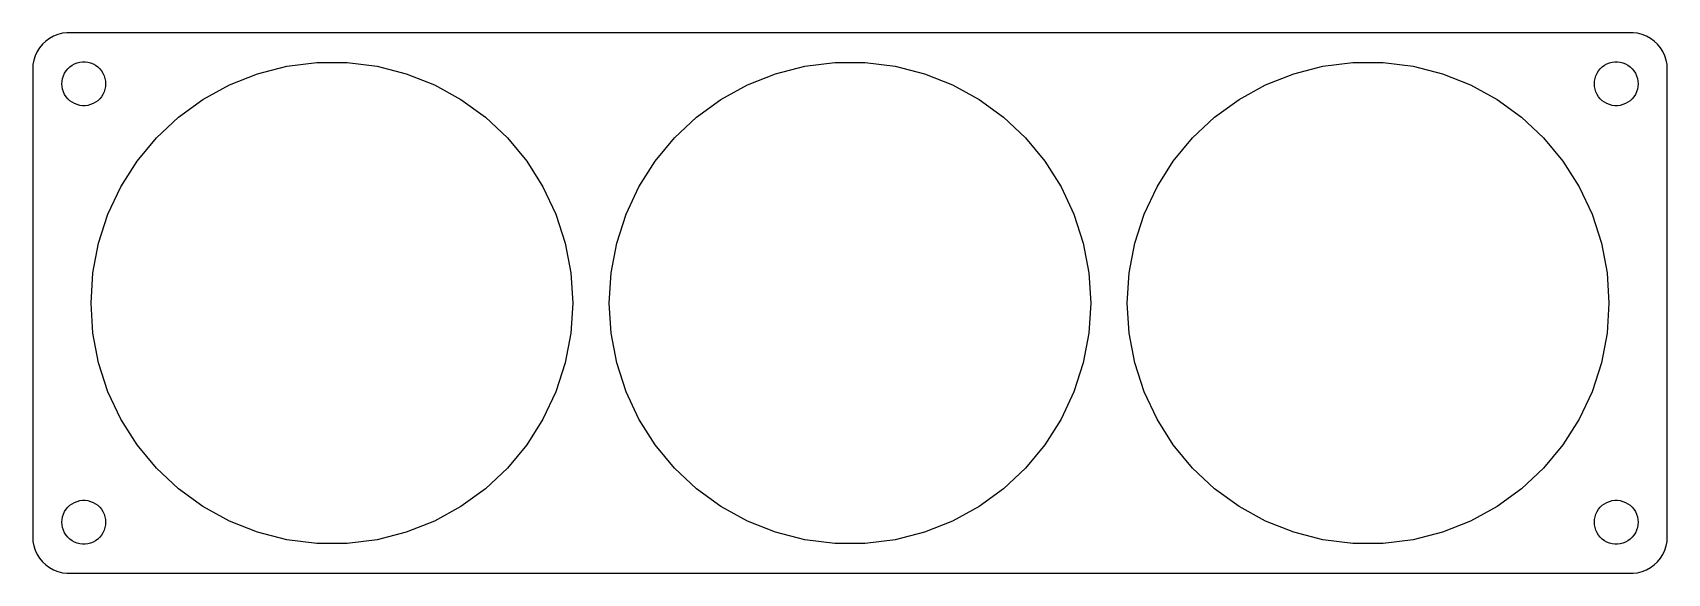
# Model space of a CAD drawing. Header units: metres. Extents: x -112 to 112, y -37 to 37.
import ezdxf

# ---------------------------------------------------------------- set-up
doc = ezdxf.new("R2010")
doc.units = ezdxf.units.M

msp = doc.modelspace()

# ---------------------------------------------------------------- linework, layer by layer
for p, q in [((-110.187, 35.8526), (-110.645, 35.4227)), ((-109.679, 36.2216), (-110.187, 35.8526)), ((-109.129, 36.5241), (-109.679, 36.2216)), ((-108.545, 36.7553), (-109.129, 36.5241)), ((-107.937, 36.9114), (-108.545, 36.7553)), ((-107.314, 36.9901), (-107.937, 36.9114)), ((107.314, 36.9901), (-107.314, 36.9901)), ((107.937, 36.9114), (107.314, 36.9901)), ((108.545, 36.7553), (107.937, 36.9114)), ((109.129, 36.5241), (108.545, 36.7553)), ((109.679, 36.2216), (109.129, 36.5241)), ((110.187, 35.8526), (109.679, 36.2216)), ((110.645, 35.4227), (110.187, 35.8526)), ((-111.649, 33.8406), (-111.843, 33.2434)), ((-111.382, 34.4088), (-111.649, 33.8406)), ((-111.045, 34.9389), (-111.382, 34.4088)), ((-110.645, 35.4227), (-111.045, 34.9389)), ((111.045, 34.9389), (110.645, 35.4227)), ((111.382, 34.4088), (111.045, 34.9389)), ((111.649, 33.8406), (111.382, 34.4088)), ((111.843, 33.2434), (111.649, 33.8406)), ((-111.961, 32.6267), (-112, 32)), ((-112, 32), (-112, -32)), ((-111.843, 33.2434), (-111.961, 32.6267)), ((-107.789, 31.1044), (-107.629, 31.4453)), ((-107.629, 31.4453), (-107.427, 31.7634)), ((-107.427, 31.7634), (-107.187, 32.0536)), ((-107.187, 32.0536), (-106.912, 32.3115)), ((-106.912, 32.3115), (-106.607, 32.533)), ((-106.607, 32.533), (-106.277, 32.7145)), ((-106.277, 32.7145), (-105.927, 32.8532)), ((-105.927, 32.8532), (-105.562, 32.9469)), ((-105.562, 32.9469), (-105.188, 32.9941)), ((-105.188, 32.9941), (-104.812, 32.9941)), ((-104.812, 32.9941), (-104.438, 32.9469)), ((-104.438, 32.9469), (-104.073, 32.8532)), ((-104.073, 32.8532), (-103.723, 32.7145)), ((-103.723, 32.7145), (-103.393, 32.533)), ((-103.393, 32.533), (-103.088, 32.3115)), ((-103.088, 32.3115), (-102.813, 32.0536)), ((-102.813, 32.0536), (-102.573, 31.7634)), ((-102.573, 31.7634), (-102.371, 31.4453)), ((-102.371, 31.4453), (-102.211, 31.1044)), ((-85.0507, 29.8593), (-81.1976, 31.3849)), ((-81.1976, 31.3849), (-77.1836, 32.4155)), ((-77.1836, 32.4155), (-73.0721, 32.9349)), ((-73.0721, 32.9349), (-68.9279, 32.9349)), ((-68.9279, 32.9349), (-64.8164, 32.4155)), ((-64.8164, 32.4155), (-60.8024, 31.3849)), ((-60.8024, 31.3849), (-56.9493, 29.8593)), ((-14.0507, 29.8593), (-10.1976, 31.3849)), ((-10.1976, 31.3849), (-6.18358, 32.4155)), ((-6.18358, 32.4155), (-2.07208, 32.9349)), ((-2.07208, 32.9349), (2.07208, 32.9349)), ((2.07208, 32.9349), (6.18358, 32.4155)), ((6.18358, 32.4155), (10.1976, 31.3849)), ((10.1976, 31.3849), (14.0507, 29.8593)), ((56.9493, 29.8593), (60.8024, 31.3849)), ((60.8024, 31.3849), (64.8164, 32.4155)), ((64.8164, 32.4155), (68.9279, 32.9349)), ((68.9279, 32.9349), (73.0721, 32.9349)), ((73.0721, 32.9349), (77.1836, 32.4155)), ((77.1836, 32.4155), (81.1976, 31.3849)), ((81.1976, 31.3849), (85.0507, 29.8593)), ((102.211, 31.1044), (102.371, 31.4453)), ((102.371, 31.4453), (102.573, 31.7634)), ((102.573, 31.7634), (102.813, 32.0536)), ((102.813, 32.0536), (103.088, 32.3115)), ((103.088, 32.3115), (103.393, 32.533)), ((103.393, 32.533), (103.723, 32.7145)), ((103.723, 32.7145), (104.073, 32.8532)), ((104.073, 32.8532), (104.438, 32.9469)), ((104.438, 32.9469), (104.812, 32.9941)), ((104.812, 32.9941), (105.188, 32.9941)), ((105.188, 32.9941), (105.562, 32.9469)), ((105.562, 32.9469), (105.927, 32.8532)), ((105.927, 32.8532), (106.277, 32.7145)), ((106.277, 32.7145), (106.607, 32.533)), ((106.607, 32.533), (106.912, 32.3115)), ((106.912, 32.3115), (107.187, 32.0536)), ((107.187, 32.0536), (107.427, 31.7634)), ((107.427, 31.7634), (107.629, 31.4453)), ((107.629, 31.4453), (107.789, 31.1044)), ((111.961, 32.6267), (111.843, 33.2434)), ((112, 32), (111.961, 32.6267)), ((112, -32), (112, 32)), ((-108, 30), (-107.976, 30.376)), ((-107.976, 29.624), (-108, 30)), ((-107.976, 30.376), (-107.906, 30.7461)), ((-107.906, 29.2539), (-107.976, 29.624)), ((-107.906, 30.7461), (-107.789, 31.1044)), ((-107.789, 28.8956), (-107.906, 29.2539)), ((-102.211, 31.1044), (-102.094, 30.7461)), ((-102.094, 29.2539), (-102.211, 28.8956)), ((-102.094, 30.7461), (-102.024, 30.376)), ((-102.024, 29.624), (-102.094, 29.2539)), ((-102.024, 30.376), (-102, 30)), ((-102, 30), (-102.024, 29.624)), ((-88.6823, 27.8628), (-85.0507, 29.8593)), ((-56.9493, 29.8593), (-53.3177, 27.8628)), ((-17.6823, 27.8628), (-14.0507, 29.8593)), ((14.0507, 29.8593), (17.6823, 27.8628)), ((53.3177, 27.8628), (56.9493, 29.8593)), ((85.0507, 29.8593), (88.6823, 27.8628)), ((102, 30), (102.024, 30.376)), ((102.024, 29.624), (102, 30)), ((102.024, 30.376), (102.094, 30.7461)), ((102.094, 29.2539), (102.024, 29.624)), ((102.094, 30.7461), (102.211, 31.1044)), ((102.211, 28.8956), (102.094, 29.2539)), ((107.789, 31.1044), (107.906, 30.7461)), ((107.906, 29.2539), (107.789, 28.8956)), ((107.906, 30.7461), (107.976, 30.376)), ((107.976, 29.624), (107.906, 29.2539)), ((107.976, 30.376), (108, 30)), ((108, 30), (107.976, 29.624)), ((-107.629, 28.5547), (-107.789, 28.8956)), ((-107.427, 28.2366), (-107.629, 28.5547)), ((-107.187, 27.9464), (-107.427, 28.2366)), ((-106.912, 27.6884), (-107.187, 27.9464)), ((-106.607, 27.467), (-106.912, 27.6884)), ((-106.277, 27.2855), (-106.607, 27.467)), ((-105.927, 27.1468), (-106.277, 27.2855)), ((-105.562, 27.0531), (-105.927, 27.1468)), ((-105.188, 27.0059), (-105.562, 27.0531)), ((-104.812, 27.0059), (-105.188, 27.0059)), ((-104.438, 27.0531), (-104.812, 27.0059)), ((-104.073, 27.1468), (-104.438, 27.0531)), ((-103.723, 27.2855), (-104.073, 27.1468)), ((-103.393, 27.467), (-103.723, 27.2855)), ((-103.088, 27.6884), (-103.393, 27.467)), ((-102.813, 27.9464), (-103.088, 27.6884)), ((-102.573, 28.2366), (-102.813, 27.9464)), ((-102.371, 28.5547), (-102.573, 28.2366)), ((-102.211, 28.8956), (-102.371, 28.5547)), ((-92.035, 25.4269), (-88.6823, 27.8628)), ((-53.3177, 27.8628), (-49.965, 25.4269)), ((-21.035, 25.4269), (-17.6823, 27.8628)), ((17.6823, 27.8628), (21.035, 25.4269)), ((49.965, 25.4269), (53.3177, 27.8628)), ((88.6823, 27.8628), (92.035, 25.4269)), ((102.371, 28.5547), (102.211, 28.8956)), ((102.573, 28.2366), (102.371, 28.5547)), ((102.813, 27.9464), (102.573, 28.2366)), ((103.088, 27.6884), (102.813, 27.9464)), ((103.393, 27.467), (103.088, 27.6884)), ((103.723, 27.2855), (103.393, 27.467)), ((104.073, 27.1468), (103.723, 27.2855)), ((104.438, 27.0531), (104.073, 27.1468)), ((104.812, 27.0059), (104.438, 27.0531)), ((105.188, 27.0059), (104.812, 27.0059)), ((105.562, 27.0531), (105.188, 27.0059)), ((105.927, 27.1468), (105.562, 27.0531)), ((106.277, 27.2855), (105.927, 27.1468)), ((106.607, 27.467), (106.277, 27.2855)), ((106.912, 27.6884), (106.607, 27.467)), ((107.187, 27.9464), (106.912, 27.6884)), ((107.427, 28.2366), (107.187, 27.9464)), ((107.629, 28.5547), (107.427, 28.2366)), ((107.789, 28.8956), (107.629, 28.5547)), ((-95.056, 22.59), (-92.035, 25.4269)), ((-49.965, 25.4269), (-46.944, 22.59)), ((-24.056, 22.59), (-21.035, 25.4269)), ((21.035, 25.4269), (24.056, 22.59)), ((46.944, 22.59), (49.965, 25.4269)), ((92.035, 25.4269), (95.056, 22.59)), ((-97.6976, 19.3969), (-95.056, 22.59)), ((-46.944, 22.59), (-44.3024, 19.3969)), ((-26.6976, 19.3969), (-24.056, 22.59)), ((24.056, 22.59), (26.6976, 19.3969)), ((44.3024, 19.3969), (46.944, 22.59)), ((95.056, 22.59), (97.6976, 19.3969)), ((-99.9181, 15.8979), (-97.6976, 19.3969)), ((-44.3024, 19.3969), (-42.0819, 15.8979)), ((-28.9181, 15.8979), (-26.6976, 19.3969)), ((26.6976, 19.3969), (28.9181, 15.8979)), ((42.0819, 15.8979), (44.3024, 19.3969)), ((97.6976, 19.3969), (99.9181, 15.8979)), ((-101.683, 12.1481), (-99.9181, 15.8979)), ((-42.0819, 15.8979), (-40.3174, 12.1481)), ((-30.6826, 12.1481), (-28.9181, 15.8979)), ((28.9181, 15.8979), (30.6826, 12.1481)), ((40.3174, 12.1481), (42.0819, 15.8979)), ((99.9181, 15.8979), (101.683, 12.1481)), ((-102.963, 8.20676), (-101.683, 12.1481)), ((-40.3174, 12.1481), (-39.0367, 8.20676)), ((-31.9632, 8.20676), (-30.6826, 12.1481)), ((30.6826, 12.1481), (31.9632, 8.20676)), ((39.0367, 8.20676), (40.3174, 12.1481)), ((101.683, 12.1481), (102.963, 8.20676)), ((-103.74, 4.13599), (-102.963, 8.20676)), ((-39.0367, 8.20676), (-38.2602, 4.13599)), ((-32.7398, 4.13599), (-31.9632, 8.20676)), ((31.9632, 8.20676), (32.7398, 4.13599)), ((38.2602, 4.13599), (39.0367, 8.20676)), ((102.963, 8.20676), (103.74, 4.13599)), ((-104, 0), (-103.74, 4.13599)), ((-38.2602, 4.13599), (-38, 0)), ((-33, 0), (-32.7398, 4.13599)), ((32.7398, 4.13599), (33, 0)), ((38, 0), (38.2602, 4.13599)), ((103.74, 4.13599), (104, 0)), ((-103.74, -4.13599), (-104, 0)), ((-38, 0), (-38.2602, -4.13599)), ((-32.7398, -4.13599), (-33, 0)), ((33, 0), (32.7398, -4.13599)), ((38.2602, -4.13599), (38, 0)), ((104, 0), (103.74, -4.13599)), ((-102.963, -8.20676), (-103.74, -4.13599)), ((-38.2602, -4.13599), (-39.0367, -8.20676)), ((-31.9632, -8.20676), (-32.7398, -4.13599)), ((32.7398, -4.13599), (31.9632, -8.20676)), ((39.0367, -8.20676), (38.2602, -4.13599)), ((103.74, -4.13599), (102.963, -8.20676)), ((-101.683, -12.1481), (-102.963, -8.20676)), ((-39.0367, -8.20676), (-40.3174, -12.1481)), ((-30.6826, -12.1481), (-31.9632, -8.20676)), ((31.9632, -8.20676), (30.6826, -12.1481)), ((40.3174, -12.1481), (39.0367, -8.20676)), ((102.963, -8.20676), (101.683, -12.1481)), ((-99.9181, -15.8979), (-101.683, -12.1481)), ((-40.3174, -12.1481), (-42.0819, -15.8979)), ((-28.9181, -15.8979), (-30.6826, -12.1481)), ((30.6826, -12.1481), (28.9181, -15.8979)), ((42.0819, -15.8979), (40.3174, -12.1481)), ((101.683, -12.1481), (99.9181, -15.8979)), ((-97.6976, -19.3969), (-99.9181, -15.8979)), ((-42.0819, -15.8979), (-44.3024, -19.3969)), ((-26.6976, -19.3969), (-28.9181, -15.8979)), ((28.9181, -15.8979), (26.6976, -19.3969)), ((44.3024, -19.3969), (42.0819, -15.8979)), ((99.9181, -15.8979), (97.6976, -19.3969)), ((-95.056, -22.59), (-97.6976, -19.3969)), ((-44.3024, -19.3969), (-46.944, -22.59)), ((-24.056, -22.59), (-26.6976, -19.3969)), ((26.6976, -19.3969), (24.056, -22.59)), ((46.944, -22.59), (44.3024, -19.3969)), ((97.6976, -19.3969), (95.056, -22.59)), ((-92.035, -25.4269), (-95.056, -22.59)), ((-46.944, -22.59), (-49.965, -25.4269)), ((-21.035, -25.4269), (-24.056, -22.59)), ((24.056, -22.59), (21.035, -25.4269)), ((49.965, -25.4269), (46.944, -22.59)), ((95.056, -22.59), (92.035, -25.4269)), ((-88.6823, -27.8628), (-92.035, -25.4269)), ((-49.965, -25.4269), (-53.3177, -27.8628)), ((-17.6823, -27.8628), (-21.035, -25.4269)), ((21.035, -25.4269), (17.6823, -27.8628)), ((53.3177, -27.8628), (49.965, -25.4269)), ((92.035, -25.4269), (88.6823, -27.8628)), ((-107.906, -29.2539), (-107.789, -28.8956)), ((-107.789, -28.8956), (-107.629, -28.5547)), ((-107.629, -28.5547), (-107.427, -28.2366)), ((-107.427, -28.2366), (-107.187, -27.9464)), ((-107.187, -27.9464), (-106.912, -27.6884)), ((-106.912, -27.6884), (-106.607, -27.467)), ((-106.607, -27.467), (-106.277, -27.2855)), ((-106.277, -27.2855), (-105.927, -27.1468)), ((-105.927, -27.1468), (-105.562, -27.0531)), ((-105.562, -27.0531), (-105.188, -27.0059)), ((-105.188, -27.0059), (-104.812, -27.0059)), ((-104.812, -27.0059), (-104.438, -27.0531)), ((-104.438, -27.0531), (-104.073, -27.1468)), ((-104.073, -27.1468), (-103.723, -27.2855)), ((-103.723, -27.2855), (-103.393, -27.467)), ((-103.393, -27.467), (-103.088, -27.6884)), ((-103.088, -27.6884), (-102.813, -27.9464)), ((-102.813, -27.9464), (-102.573, -28.2366)), ((-102.573, -28.2366), (-102.371, -28.5547)), ((-102.371, -28.5547), (-102.211, -28.8956)), ((-102.211, -28.8956), (-102.094, -29.2539)), ((-85.0507, -29.8593), (-88.6823, -27.8628)), ((-53.3177, -27.8628), (-56.9493, -29.8593)), ((-14.0507, -29.8593), (-17.6823, -27.8628)), ((17.6823, -27.8628), (14.0507, -29.8593)), ((56.9493, -29.8593), (53.3177, -27.8628)), ((88.6823, -27.8628), (85.0507, -29.8593)), ((102.094, -29.2539), (102.211, -28.8956)), ((102.211, -28.8956), (102.371, -28.5547)), ((102.371, -28.5547), (102.573, -28.2366)), ((102.573, -28.2366), (102.813, -27.9464)), ((102.813, -27.9464), (103.088, -27.6884)), ((103.088, -27.6884), (103.393, -27.467)), ((103.393, -27.467), (103.723, -27.2855)), ((103.723, -27.2855), (104.073, -27.1468)), ((104.073, -27.1468), (104.438, -27.0531)), ((104.438, -27.0531), (104.812, -27.0059)), ((104.812, -27.0059), (105.188, -27.0059)), ((105.188, -27.0059), (105.562, -27.0531)), ((105.562, -27.0531), (105.927, -27.1468)), ((105.927, -27.1468), (106.277, -27.2855)), ((106.277, -27.2855), (106.607, -27.467)), ((106.607, -27.467), (106.912, -27.6884)), ((106.912, -27.6884), (107.187, -27.9464)), ((107.187, -27.9464), (107.427, -28.2366)), ((107.427, -28.2366), (107.629, -28.5547)), ((107.629, -28.5547), (107.789, -28.8956)), ((107.789, -28.8956), (107.906, -29.2539)), ((-108, -30), (-107.976, -29.624)), ((-107.976, -30.376), (-108, -30)), ((-107.976, -29.624), (-107.906, -29.2539)), ((-107.906, -30.7461), (-107.976, -30.376)), ((-107.789, -31.1044), (-107.906, -30.7461)), ((-107.629, -31.4453), (-107.789, -31.1044)), ((-102.211, -31.1044), (-102.371, -31.4453)), ((-102.094, -30.7461), (-102.211, -31.1044)), ((-102.094, -29.2539), (-102.024, -29.624)), ((-102.024, -30.376), (-102.094, -30.7461)), ((-102.024, -29.624), (-102, -30)), ((-102, -30), (-102.024, -30.376)), ((-81.1976, -31.3849), (-85.0507, -29.8593)), ((-56.9493, -29.8593), (-60.8024, -31.3849)), ((-10.1976, -31.3849), (-14.0507, -29.8593)), ((14.0507, -29.8593), (10.1976, -31.3849)), ((60.8024, -31.3849), (56.9493, -29.8593)), ((85.0507, -29.8593), (81.1976, -31.3849)), ((102, -30), (102.024, -29.624)), ((102.024, -30.376), (102, -30)), ((102.024, -29.624), (102.094, -29.2539)), ((102.094, -30.7461), (102.024, -30.376)), ((102.211, -31.1044), (102.094, -30.7461)), ((102.371, -31.4453), (102.211, -31.1044)), ((107.789, -31.1044), (107.629, -31.4453)), ((107.906, -30.7461), (107.789, -31.1044)), ((107.906, -29.2539), (107.976, -29.624)), ((107.976, -30.376), (107.906, -30.7461)), ((107.976, -29.624), (108, -30)), ((108, -30), (107.976, -30.376)), ((-112, -32), (-111.961, -32.6267)), ((-111.961, -32.6267), (-111.843, -33.2434)), ((-111.843, -33.2434), (-111.649, -33.8406)), ((-107.427, -31.7634), (-107.629, -31.4453)), ((-107.187, -32.0536), (-107.427, -31.7634)), ((-106.912, -32.3115), (-107.187, -32.0536)), ((-106.607, -32.533), (-106.912, -32.3115)), ((-106.277, -32.7145), (-106.607, -32.533)), ((-105.927, -32.8532), (-106.277, -32.7145)), ((-105.562, -32.9469), (-105.927, -32.8532)), ((-105.188, -32.9941), (-105.562, -32.9469)), ((-104.812, -32.9941), (-105.188, -32.9941)), ((-104.438, -32.9469), (-104.812, -32.9941)), ((-104.073, -32.8532), (-104.438, -32.9469)), ((-103.723, -32.7145), (-104.073, -32.8532)), ((-103.393, -32.533), (-103.723, -32.7145)), ((-103.088, -32.3115), (-103.393, -32.533)), ((-102.813, -32.0536), (-103.088, -32.3115)), ((-102.573, -31.7634), (-102.813, -32.0536)), ((-102.371, -31.4453), (-102.573, -31.7634)), ((-77.1836, -32.4155), (-81.1976, -31.3849)), ((-73.0721, -32.9349), (-77.1836, -32.4155)), ((-68.9279, -32.9349), (-73.0721, -32.9349)), ((-64.8164, -32.4155), (-68.9279, -32.9349)), ((-60.8024, -31.3849), (-64.8164, -32.4155)), ((-6.18358, -32.4155), (-10.1976, -31.3849)), ((-2.07208, -32.9349), (-6.18358, -32.4155)), ((2.07208, -32.9349), (-2.07208, -32.9349)), ((6.18358, -32.4155), (2.07208, -32.9349)), ((10.1976, -31.3849), (6.18358, -32.4155)), ((64.8164, -32.4155), (60.8024, -31.3849)), ((68.9279, -32.9349), (64.8164, -32.4155)), ((73.0721, -32.9349), (68.9279, -32.9349)), ((77.1836, -32.4155), (73.0721, -32.9349)), ((81.1976, -31.3849), (77.1836, -32.4155)), ((102.573, -31.7634), (102.371, -31.4453)), ((102.813, -32.0536), (102.573, -31.7634)), ((103.088, -32.3115), (102.813, -32.0536)), ((103.393, -32.533), (103.088, -32.3115)), ((103.723, -32.7145), (103.393, -32.533)), ((104.073, -32.8532), (103.723, -32.7145)), ((104.438, -32.9469), (104.073, -32.8532)), ((104.812, -32.9941), (104.438, -32.9469)), ((105.188, -32.9941), (104.812, -32.9941)), ((105.562, -32.9469), (105.188, -32.9941)), ((105.927, -32.8532), (105.562, -32.9469)), ((106.277, -32.7145), (105.927, -32.8532)), ((106.607, -32.533), (106.277, -32.7145)), ((106.912, -32.3115), (106.607, -32.533)), ((107.187, -32.0536), (106.912, -32.3115)), ((107.427, -31.7634), (107.187, -32.0536)), ((107.629, -31.4453), (107.427, -31.7634)), ((111.649, -33.8406), (111.843, -33.2434)), ((111.843, -33.2434), (111.961, -32.6267)), ((111.961, -32.6267), (112, -32)), ((-111.649, -33.8406), (-111.382, -34.4088)), ((-111.382, -34.4088), (-111.045, -34.9389)), ((-111.045, -34.9389), (-110.645, -35.4227)), ((-110.645, -35.4227), (-110.187, -35.8526)), ((110.187, -35.8526), (110.645, -35.4227)), ((110.645, -35.4227), (111.045, -34.9389)), ((111.045, -34.9389), (111.382, -34.4088)), ((111.382, -34.4088), (111.649, -33.8406)), ((-110.187, -35.8526), (-109.679, -36.2216)), ((-109.679, -36.2216), (-109.129, -36.5241)), ((-109.129, -36.5241), (-108.545, -36.7553)), ((-108.545, -36.7553), (-107.937, -36.9114)), ((-107.937, -36.9114), (-107.314, -36.9901)), ((-107.314, -36.9901), (107.314, -36.9901)), ((107.314, -36.9901), (107.937, -36.9114)), ((107.937, -36.9114), (108.545, -36.7553)), ((108.545, -36.7553), (109.129, -36.5241)), ((109.129, -36.5241), (109.679, -36.2216)), ((109.679, -36.2216), (110.187, -35.8526))]:
    msp.add_line(p, q)

doc.saveas('drawing.dxf')
